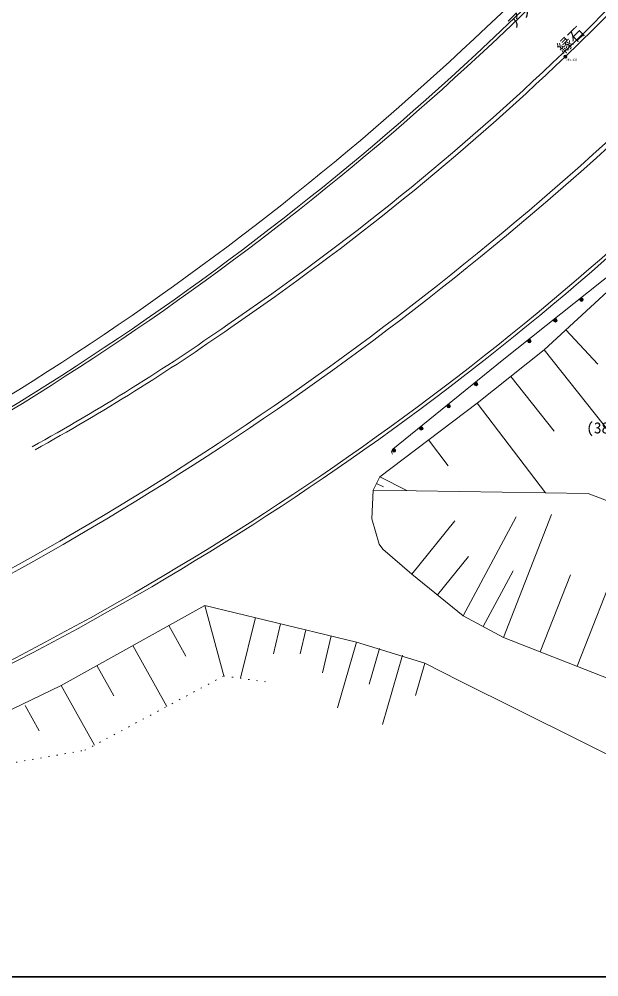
# Model space of a CAD drawing. Units: millimetres, scale not verified. Extents: x -77100 to 77100, y -52400 to 52400.
# Drawn here: x -25449 to -768, y -52400 to -11592 of the extents above; entities that cross this region are included whole.
import ezdxf
from ezdxf.enums import TextEntityAlignment as Align

# ---------------------------------------------------------------- set-up
doc = ezdxf.new("R2010")
doc.units = ezdxf.units.MM
doc.header["$LTSCALE"] = 200
doc.header["$PDMODE"] = 32
doc.header["$PDSIZE"] = 100
doc.linetypes.add('DOTTED', pattern=[1.75, 0.25, -1.5])
for name, color, linetype, lineweight in [('0-0_D-BGD', 7, 'Continuous', 13), ('0-1_D-BGD-HTXT', 251, 'Continuous', 13), ('0-6_D-TTL', 2, 'Continuous', 35)]:
    doc.layers.add(name, color=color, linetype=linetype, lineweight=lineweight)
doc.styles.add('ＭＳ ゴシック', font='')
doc.styles.get('ＭＳ ゴシック').set_extended_font_data('MS Gothic')

msp = doc.modelspace()

# ---------------------------------------------------------------- hatches: boundary and pattern name
at = {"layer": '0-0_D-BGD'}
for points in [[(-1432.5, -23541.4, 1), (-1582.5, -23541.4, 1)], [(-2541.2, -24425.5, 1), (-2691.2, -24425.5, 1)], [(-3649.8, -25309.7, 1), (-3799.8, -25309.7, 1)], [(-5922.1, -27138.5, 1), (-6072.1, -27138.5, 1)], [(-7086.1, -28083.6, 1), (-7236.1, -28083.6, 1)], [(-8250.2, -29028.8, 1), (-8400.2, -29028.8, 1)], [(-9414.3, -29973.9, 1), (-9564.3, -29973.9, 1)]]:
    msp.add_hatch(color=256, dxfattribs=at).paths.add_polyline_path(points)

# ---------------------------------------------------------------- linework, layer by layer
for p, q in [((-2168.4, -24828.3), (-813.4, -26298.3)), ((-3096.3, -25683.6), (-193.6, -29328)), ((-4519, -26816.8), (-2662.8, -29147.3)), ((-5941.8, -27950), (-3035.7, -31775.5)), ((-8013.9, -29524.1), (-7179, -30623.1)), ((-10228.2, -31377.6), (-9942.4, -31523.1)), ((-10085.9, -31098.1), (-8942.6, -31680.1)), ((-1219.3, -31804.8), (-10370.4, -31657)), ((-1696.3, -39163.7), (877.2, -32605.5)), ((-8736.7, -35242.1), (-6893, -32966.8)), ((-6549, -37014.8), (-4294.3, -32799.7)), ((-4832.3, -37933.1), (-2779.7, -32702.4)), ((-7642.8, -36128.4), (-6312.1, -34486.2)), ((-5690.6, -37474), (-4420.8, -35100.1)), ((-3264.3, -38548.4), (-1980.4, -35276.5)), ((-17548.5, -36570.9), (-16735.9, -39578.8)), ((-15392.9, -37091.7), (-16018.1, -39679.5)), ((-19078.2, -37425.6), (-18349.3, -38730.2)), ((-14315.2, -37352.1), (-14625.8, -38638)), ((-13237.4, -37612.5), (-13483.1, -38629.4)), ((-12159.6, -37872.8), (-12540.2, -39448.1)), ((-19158.1, -40876), (-20608.2, -38280.4)), ((-11081.8, -38133.2), (-11888, -40931.9)), ((-10106, -38414.3), (-10540.6, -39923)), ((-9130.2, -38695.4), (-9979.4, -41643.4)), ((-22137.7, -39134.9), (-21416.3, -40426.2)), ((-8170.9, -39033.7), (-8569, -40415.7)), ((-6704.6, -39787.8), (-8170.9, -39033.7)), ((-23667.5, -39989.6), (-22245.9, -42534)), ((-25197.2, -40844.3), (-24596.6, -41919.4))]:
    msp.add_line(p, q, dxfattribs=at)
for points in [[(-9536.6, -29915.7), (-4880.2, -26135.1), (663, -21714.6), (1403.1, -21182.5), (2197.1, -20640.9), (3248.7, -20007.9), (5203.9, -18847.7), (8652.2, -17033.4)], [(-10118.1, -33957.1), (-10427.5, -32884.3), (-10370.4, -31657), (-10085.9, -31098.1), (-5941.8, -27950), (-3096.3, -25683.6), (857.4, -22039.3), (2250.2, -20786.4), (4344, -19611.5), (6326.6, -18426.7)], [(22842.7, -39386), (17638.3, -38582.9), (8032.8, -35338.5), (-1219.3, -31804.8)], [(7711.6, -42855.4), (-4832.3, -37933.1), (-6549, -37014.8), (-8736.7, -35242.1), (-9957.4, -34182), (-10118.1, -33957.1)], [(-33168.8, -44570), (-23667.5, -39989.6), (-17548.5, -36570.9), (-11081.8, -38133.2), (-8170.9, -39033.7)], [(-6704.6, -39787.8), (6066, -46133), (10296.1, -47175.5), (15498.5, -47807), (18134.9, -47766.9), (25552, -46609.2)]]:
    msp.add_lwpolyline(points, dxfattribs=at)
at = {"layer": '0-0_D-BGD', "linetype": 'DOTTED'}
msp.add_lwpolyline([(-33168.8, -44570), (-22650.6, -42746.5), (-16735.9, -39578.8), (-14783.1, -39852.8)], dxfattribs=at)
at = {"layer": '0-0_D-BGD'}
for centre, radius, start, end in [((-86053, 74325.6), 117987, 313.02609, 339.18853), ((-83527.9, 71748), 114912.5, 313.14974, 339.92152), ((-83526.8, 71747.2), 115041.2, 313.1901, 339.90655), ((-86318.7, 74215.6), 121132.7, 313.90457, 338.97629), ((-86184.5, 74095.6), 121132.7, 313.90069, 338.98929), ((-91795.2, 78633.2), 125060.4, 292.44957, 313.60272), ((-91186.8, 78472.5), 125060.4, 292.44957, 313.60272), ((-91038.6, 78433.3), 125060.4, 292.44957, 313.60272), ((-80292.2, 68616.5), 112920.4, 304.3545, 313.67153), ((-80164, 68490.8), 112920.4, 304.3545, 313.67153), ((-91260, 83163.8), 135091.2, 293.26879, 312.83329), ((-91117.1, 83023.9), 135091.2, 293.26879, 312.83329), ((-83102.1, 72253.1), 125060.4, 292.41205, 313.56821), ((-82994.9, 72148.2), 125060.4, 292.41205, 313.56821), ((-1507.5, -23541.4), 75, 0, 180), ((-1507.5, -23541.4), 75, 180, 0), ((-2616.2, -24425.5), 75, 0, 180), ((-2616.2, -24425.5), 75, 180, 0), ((-69420.4, 50651), 91961.1, 298.95632, 305.079), ((-69292.2, 50525.3), 91961.1, 298.95632, 305.079), ((-3724.8, -25309.7), 75, 0, 180), ((-3724.8, -25309.7), 75, 180, 0), ((-5997.1, -27138.5), 75, 0, 180), ((-5997.1, -27138.5), 75, 180, 0), ((-7161.1, -28083.6), 75, 0, 180), ((-7161.1, -28083.6), 75, 180, 0), ((-8325.2, -29028.8), 75, 0, 180), ((-8325.2, -29028.8), 75, 180, 0), ((-9442, -30032.2), 150, 129.07384, 219.07384), ((-9489.3, -29973.9), 75, 0, 180), ((-9489.3, -29973.9), 75, 180, 0)]:
    msp.add_arc(centre, radius, start, end, dxfattribs=at)
at = {"layer": '0-1_D-BGD-HTXT'}
for radius in [62.5, 46.9, 31.2]:
    msp.add_circle((-2195.3, -13191), radius, dxfattribs=at)
at = {"layer": '0-1_D-BGD-HTXT', "color": 7}
msp.add_point((-2195.3, -13191), dxfattribs=at)
at = {"layer": '0-6_D-TTL'}
msp.add_lwpolyline([(-77100, -52400), (77100, -52400), (77100, 52400), (-77100, 52400)], close=True, dxfattribs=at)

# ---------------------------------------------------------------- texts
at = {"layer": '0-1_D-BGD-HTXT', "color": 7, "style": 'ＭＳ ゴシック'}
for s, rotation, p in [('アスカーブ', 44.579, (-4278.6, -12153.3)), ('縁石', 44.201, (-2175.1, -13200.8))]:
    msp.add_text(s, height=476.3, rotation=rotation, dxfattribs=at).set_placement(p, align=Align.BOTTOM_LEFT)
at = {"layer": '0-1_D-BGD-HTXT', "style": 'ＭＳ ゴシック', "width": 1.05}
msp.add_text('386.813', height=91.64, dxfattribs=at).set_placement((-2161.5, -13386.2), align=Align.BOTTOM_LEFT)
at = {"layer": '0-1_D-BGD-HTXT', "color": 2, "style": 'ＭＳ ゴシック'}
msp.add_text('(383.238)', height=476.3, dxfattribs=at).set_placement((-1300.1, -29387.4), align=Align.BOTTOM_LEFT)

doc.saveas('drawing.dxf')
